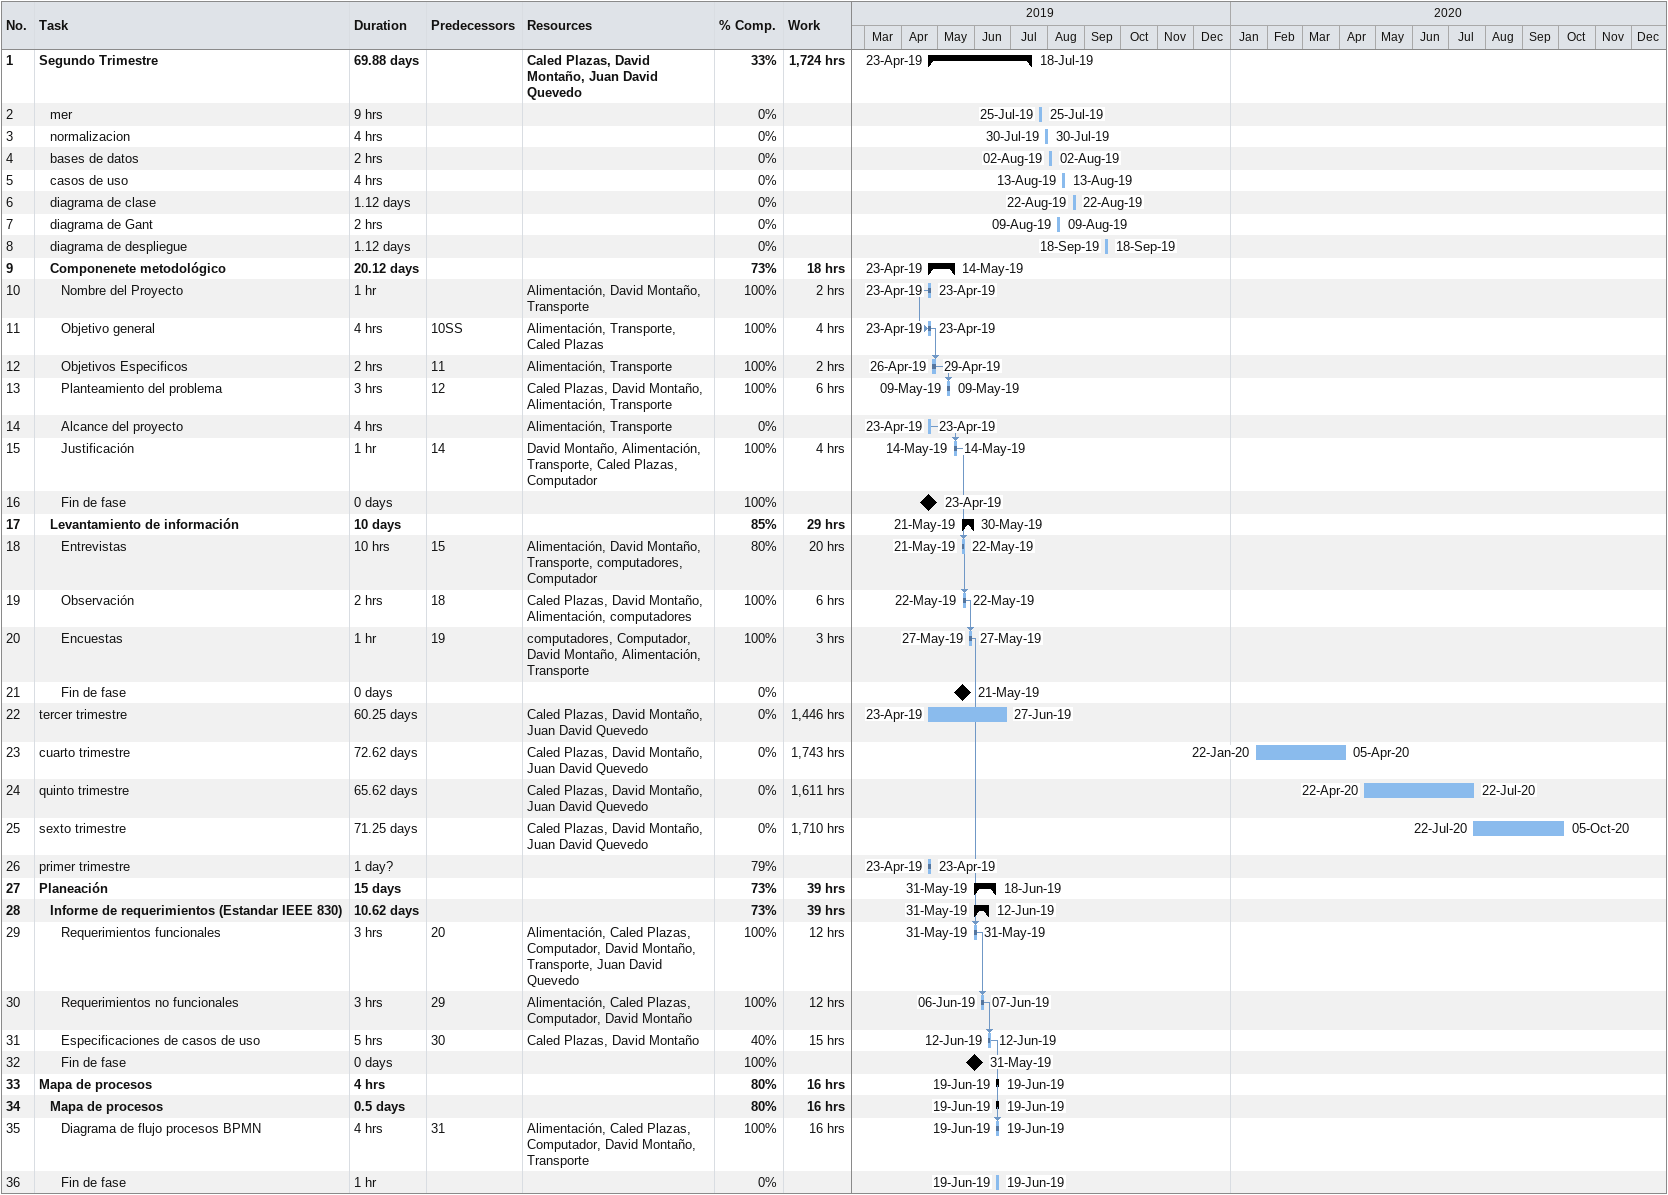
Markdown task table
| ID | Level | Task | Duration | Start | Finish | Predecessors | Resources | % complete | Work (h) |
|---|---|---|---|---|---|---|---|---|---|
| 1 | 1 | **Segundo Trimestre** | 69.88d | 2019-04-23 | 2019-07-18 |  | Caled Plazas, David Montaño, Juan David Quevedo | 33 | 1724 |
| 2 | 2 | mer | 9h | 2019-07-25 | 2019-07-25 |  |  | 0 |  |
| 3 | 2 | normalizacion | 4h | 2019-07-30 | 2019-07-30 |  |  | 0 |  |
| 4 | 2 | bases de datos | 2h | 2019-08-02 | 2019-08-02 |  |  | 0 |  |
| 5 | 2 | casos de uso | 4h | 2019-08-13 | 2019-08-13 |  |  | 0 |  |
| 6 | 2 | diagrama de clase | 1.12d | 2019-08-22 | 2019-08-22 |  |  | 0 |  |
| 7 | 2 | diagrama de Gant | 2h | 2019-08-09 | 2019-08-09 |  |  | 0 |  |
| 8 | 2 | diagrama de despliegue | 1.12d | 2019-09-18 | 2019-09-18 |  |  | 0 |  |
| 9 | 2 | **Componenete metodológico** | 20.12d | 2019-04-23 | 2019-05-14 |  |  | 73 | 18 |
| 10 | 3 | Nombre del Proyecto | 1h | 2019-04-23 | 2019-04-23 |  | Alimentación, David Montaño, Transporte | 100 | 2 |
| 11 | 3 | Objetivo general | 4h | 2019-04-23 | 2019-04-23 | 10SS | Alimentación, Transporte, Caled Plazas | 100 | 4 |
| 12 | 3 | Objetivos Especificos | 2h | 2019-04-26 | 2019-04-29 | 11 | Alimentación, Transporte | 100 | 2 |
| 13 | 3 | Planteamiento del problema | 3h | 2019-05-09 | 2019-05-09 | 12 | Caled Plazas, David Montaño, Alimentación, Transporte | 100 | 6 |
| 14 | 3 | Alcance del proyecto | 4h | 2019-04-23 | 2019-04-23 |  | Alimentación, Transporte | 0 |  |
| 15 | 3 | Justificación | 1h | 2019-05-14 | 2019-05-14 | 14 | David Montaño, Alimentación, Transporte, Caled Plazas, Computador | 100 | 4 |
| 16 | 3 | Fin de fase | 0d | 2019-04-23 | 2019-04-23 |  |  | 100 |  |
| 17 | 2 | **Levantamiento de información** | 10d | 2019-05-21 | 2019-05-30 |  |  | 85 | 29 |
| 18 | 3 | Entrevistas | 10h | 2019-05-21 | 2019-05-22 | 15 | Alimentación, David Montaño, Transporte, computadores, Computador | 80 | 20 |
| 19 | 3 | Observación | 2h | 2019-05-22 | 2019-05-22 | 18 | Caled Plazas, David Montaño, Alimentación, computadores | 100 | 6 |
| 20 | 3 | Encuestas | 1h | 2019-05-27 | 2019-05-27 | 19 | computadores, Computador, David Montaño, Alimentación, Transporte | 100 | 3 |
| 21 | 3 | Fin de fase | 0d | 2019-05-21 | 2019-05-21 |  |  | 0 |  |
| 22 | 1 | tercer trimestre | 60.25d | 2019-04-23 | 2019-06-27 |  | Caled Plazas, David Montaño, Juan David Quevedo | 0 | 1446 |
| 23 | 1 | cuarto trimestre | 72.62d | 2020-01-22 | 2020-04-05 |  | Caled Plazas, David Montaño, Juan David Quevedo | 0 | 1743 |
| 24 | 1 | quinto trimestre | 65.62d | 2020-04-22 | 2020-07-22 |  | Caled Plazas, David Montaño, Juan David Quevedo | 0 | 1611 |
| 25 | 1 | sexto trimestre | 71.25d | 2020-07-22 | 2020-10-05 |  | Caled Plazas, David Montaño, Juan David Quevedo | 0 | 1710 |
| 26 | 1 | primer trimestre | 1d? | 2019-04-23 | 2019-04-23 |  |  | 79 |  |
| 27 | 1 | **Planeación** | 15d | 2019-05-31 | 2019-06-18 |  |  | 73 | 39 |
| 28 | 2 | **Informe de requerimientos (Estandar IEEE 830)** | 10.62d | 2019-05-31 | 2019-06-12 |  |  | 73 | 39 |
| 29 | 3 | Requerimientos funcionales | 3h | 2019-05-31 | 2019-05-31 | 20 | Alimentación, Caled Plazas, Computador, David Montaño, Transporte, Juan David Quevedo | 100 | 12 |
| 30 | 3 | Requerimientos no funcionales | 3h | 2019-06-06 | 2019-06-07 | 29 | Alimentación, Caled Plazas, Computador, David Montaño | 100 | 12 |
| 31 | 3 | Especificaciones de casos de uso | 5h | 2019-06-12 | 2019-06-12 | 30 | Caled Plazas, David Montaño | 40 | 15 |
| 32 | 3 | Fin de fase | 0d | 2019-05-31 | 2019-05-31 |  |  | 100 |  |
| 33 | 1 | **Mapa de procesos** | 4h | 2019-06-19 | 2019-06-19 |  |  | 80 | 16 |
| 34 | 2 | **Mapa de procesos** | 0.5d | 2019-06-19 | 2019-06-19 |  |  | 80 | 16 |
| 35 | 3 | Diagrama de flujo procesos BPMN | 4h | 2019-06-19 | 2019-06-19 | 31 | Alimentación, Caled Plazas, Computador, David Montaño, Transporte | 100 | 16 |
| 36 | 3 | Fin de fase | 1h | 2019-06-19 | 2019-06-19 |  |  | 0 |  |
